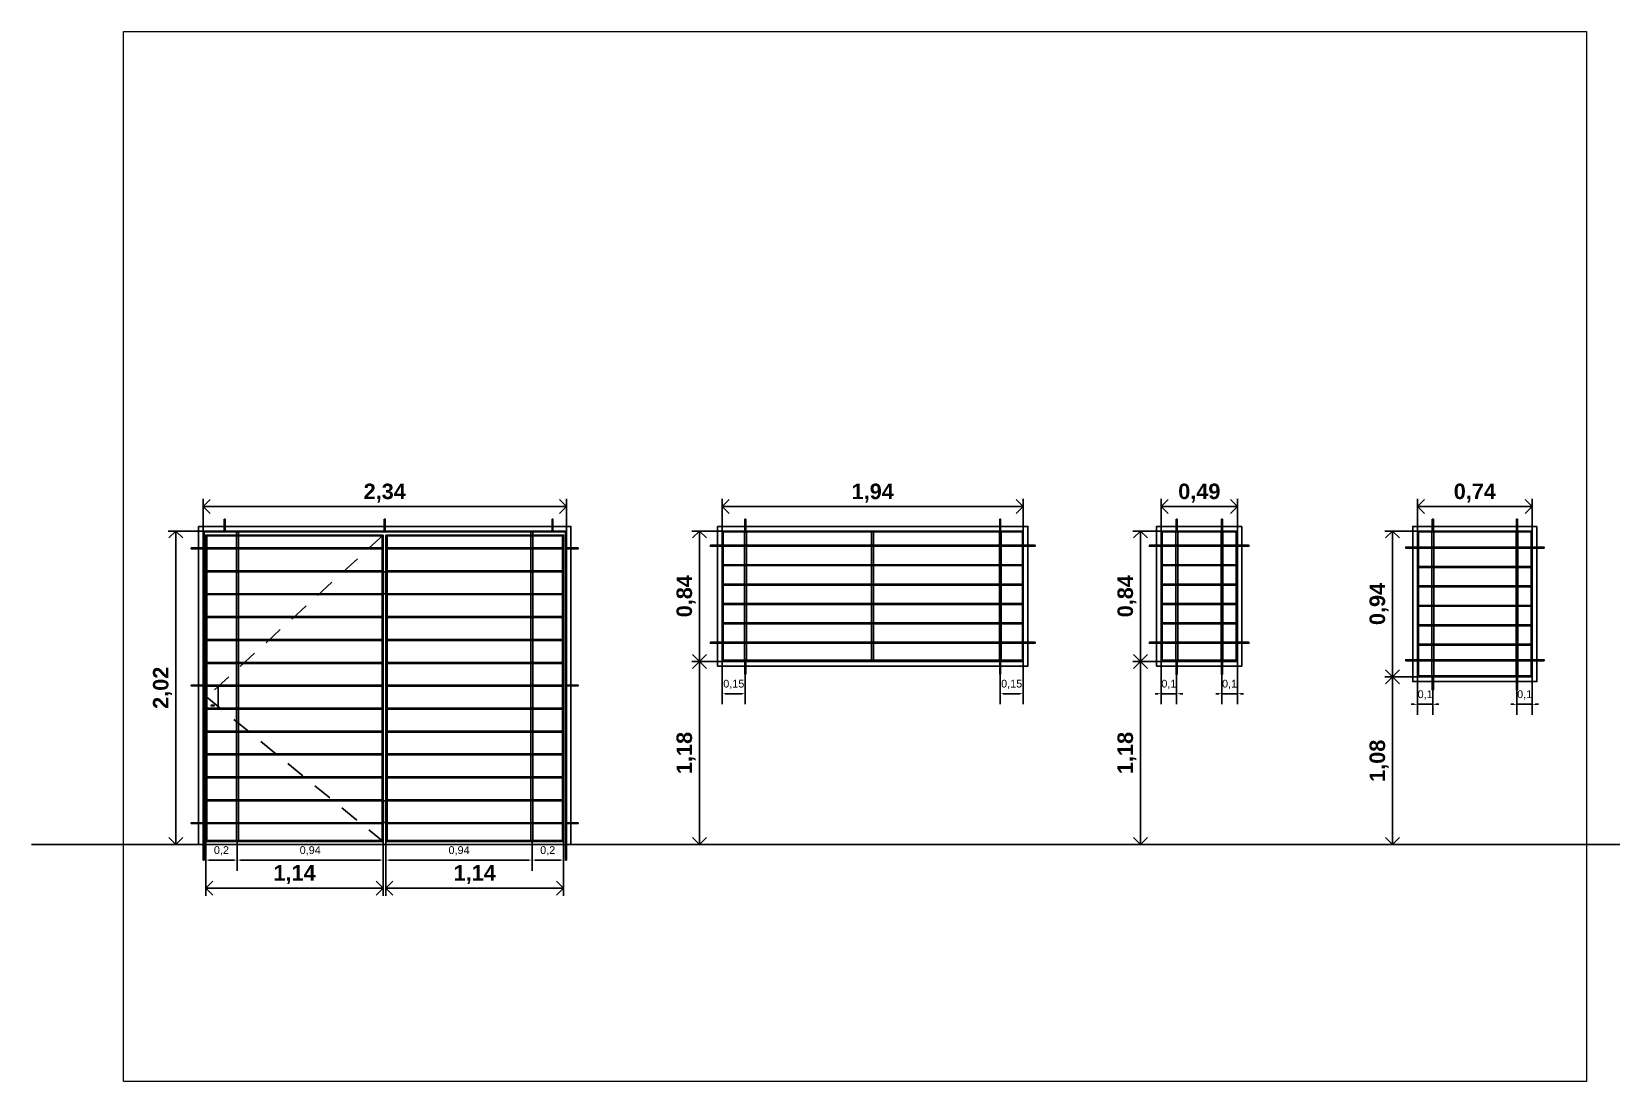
# Model space of a CAD drawing. Header units: millimetres. Extents: x 1416 to 3571, y 1446 to 1743.
# Drawn here: x 1523.19 to 1533.37, y 1446.2 to 1452.96 of the extents above; entities that cross this region are included whole.
import ezdxf

# ---------------------------------------------------------------- set-up
doc = ezdxf.new("R2010")
doc.units = ezdxf.units.MM
doc.header["$PDMODE"] = 3
doc.linetypes.add('RAYITAS', pattern=[0.375, 0.25, -0.125])
doc.layers.add('0.1', color=50, linetype='Continuous', lineweight=0)
doc.layers.add('8.4-Cotas Techo', color=2, linetype='Continuous')
doc.styles.add('ARIAL', font='arial.ttf')
doc.styles.add('SANSSERIFBOLD', font='sasb____.pfb')
doc.dimstyles.new('cota de flecha 1en100', dxfattribs={"dimtxt": 0.18, "dimasz": 0.15, "dimexe": 0.15, "dimexo": 0, "dimgap": 0.025, "dimtad": 1, "dimtxsty": 'SANSSERIFBOLD', "dimblk": 'OPEN90', "dimcen": 0.3, "dimadec": 0, "dimazin": 0, "dimtfac": 1, "dimtmove": 0, "dimatfit": 3, "dimldrblk": 'OPEN90', "dimfxl": 1, "dimarcsym": 0})
doc.dimstyles.new('mamp. cotas 1en100', dxfattribs={"dimtxt": 0.18, "dimasz": 0.15, "dimexe": 0.0685, "dimexo": 0, "dimgap": 0.03, "dimtad": 1, "dimtxsty": 'ARIAL', "dimcen": 2, "dimclrd": 250, "dimclre": 253, "dimadec": 0, "dimazin": 0, "dimtfac": 1, "dimtmove": 0, "dimatfit": 3, "dimfxl": 1, "dimarcsym": 0})

# ---------------------------------------------------------------- blocks, each defined once
blk = doc.blocks.new('*D175')
at = {"layer": '8.4-Cotas Techo', "color": 253, "lineweight": -2}
for p, q in [((1529.583, 1448.905), (1529.583, 1448.629)), ((1529.434, 1448.823), (1529.434, 1448.629))]:
    blk.add_line(p, q, dxfattribs=at).dxf.unprotected_set("ltscale", 0)
at = {"layer": '8.4-Cotas Techo', "color": 250, "lineweight": -2}
blk.add_line((1529.563, 1448.697), (1529.454, 1448.697), dxfattribs=at).dxf.unprotected_set("ltscale", 0)
at = {"layer": '8.4-Cotas Techo', "color": 250}
for points in [[(1529.454, 1448.7), (1529.454, 1448.694), (1529.434, 1448.697)], [(1529.563, 1448.7), (1529.563, 1448.694), (1529.583, 1448.697)]]:
    blk.add_solid(points, dxfattribs=at).dxf.unprotected_set("ltscale", 0)
at = {"layer": 'Defpoints', "color": 0}
for p in [(1529.583, 1448.905), (1529.434, 1448.823), (1529.434, 1448.697)]:
    blk.add_point(p, dxfattribs=at).dxf.unprotected_set("ltscale", 0)
at = {"layer": '8.4-Cotas Techo', "color": 0, "insert": (1529.508, 1448.757), "char_height": 0.05, "attachment_point": 5, "style": 'ARIAL'}
blk.add_mtext('0,15', dxfattribs=at).dxf.unprotected_set("ltscale", 0)
blk = doc.blocks.new('*D176')
at = {"layer": '8.4-Cotas Techo', "color": 253, "lineweight": -2}
for p, q in [((1527.643, 1448.905), (1527.643, 1448.629)), ((1527.792, 1448.823), (1527.792, 1448.629))]:
    blk.add_line(p, q, dxfattribs=at).dxf.unprotected_set("ltscale", 0)
at = {"layer": '8.4-Cotas Techo', "color": 250, "lineweight": -2}
blk.add_line((1527.663, 1448.697), (1527.772, 1448.697), dxfattribs=at).dxf.unprotected_set("ltscale", 0)
at = {"layer": '8.4-Cotas Techo', "color": 250}
for points in [[(1527.663, 1448.7), (1527.663, 1448.694), (1527.643, 1448.697)], [(1527.772, 1448.7), (1527.772, 1448.694), (1527.792, 1448.697)]]:
    blk.add_solid(points, dxfattribs=at).dxf.unprotected_set("ltscale", 0)
at = {"layer": 'Defpoints', "color": 0}
for p in [(1527.643, 1448.905), (1527.792, 1448.823), (1527.792, 1448.697)]:
    blk.add_point(p, dxfattribs=at).dxf.unprotected_set("ltscale", 0)
at = {"layer": '8.4-Cotas Techo', "color": 0, "insert": (1527.718, 1448.757), "char_height": 0.05, "attachment_point": 5, "style": 'ARIAL'}
blk.add_mtext('0,15', dxfattribs=at).dxf.unprotected_set("ltscale", 0)
blk = doc.blocks.new('_Open90')
at = {"color": 0, "linetype": 'ByBlock', "lineweight": -2}
for p, q in [((0, 0), (-1, 0)), ((-0.5, 0.5), (0, 0)), ((0, 0), (-0.5, -0.5))]:
    blk.add_line(p, q, dxfattribs=at)
blk = doc.blocks.new('*D177')
at = {"layer": '8.4-Cotas Techo', "color": 0, "lineweight": -2}
for p, q in [((1527.643, 1449.745), (1527.447, 1449.745)), ((1527.497, 1449.655), (1527.497, 1448.995)), ((1527.643, 1448.905), (1527.447, 1448.905))]:
    blk.add_line(p, q, dxfattribs=at)
at = {"layer": 'Defpoints', "color": 0}
for p in [(1527.643, 1449.745), (1527.497, 1448.905), (1527.643, 1448.905)]:
    blk.add_point(p, dxfattribs=at)
at = {"layer": '8.4-Cotas Techo', "color": 0, "lineweight": -2, "xscale": 0.09, "yscale": 0.09, "zscale": 0.09}
for p, rotation in [((1527.497, 1449.745), 90), ((1527.497, 1448.905), 270)]:
    blk.add_blockref('_Open90', p, dxfattribs=dict(at, rotation=rotation))
at = {"layer": '8.4-Cotas Techo', "color": 0, "insert": (1527.41, 1449.325), "char_height": 0.1, "attachment_point": 5, "rotation": 90, "style": 'SANSSERIFBOLD'}
blk.add_mtext('0,84', dxfattribs=at)
blk = doc.blocks.new('*D178')
at = {"layer": '8.4-Cotas Techo', "color": 0, "lineweight": -2}
for p, q in [((1527.643, 1448.905), (1527.447, 1448.905)), ((1527.497, 1448.815), (1527.497, 1447.815)), ((1527.613, 1447.725), (1527.447, 1447.725))]:
    blk.add_line(p, q, dxfattribs=at)
at = {"layer": 'Defpoints', "color": 0}
for p in [(1527.643, 1448.905), (1527.497, 1447.725), (1527.613, 1447.725)]:
    blk.add_point(p, dxfattribs=at)
at = {"layer": '8.4-Cotas Techo', "color": 0, "lineweight": -2, "xscale": 0.09, "yscale": 0.09, "zscale": 0.09}
for p, rotation in [((1527.497, 1448.905), 90), ((1527.497, 1447.725), 270)]:
    blk.add_blockref('_Open90', p, dxfattribs=dict(at, rotation=rotation))
at = {"layer": '8.4-Cotas Techo', "color": 0, "insert": (1527.41, 1448.315), "char_height": 0.1, "attachment_point": 5, "rotation": 90, "style": 'SANSSERIFBOLD'}
blk.add_mtext('1,18', dxfattribs=at)
blk = doc.blocks.new('*D179')
at = {"layer": '8.4-Cotas Techo', "color": 253, "lineweight": -2}
for p, q in [((1530.962, 1448.905), (1530.962, 1448.629)), ((1530.863, 1448.821), (1530.863, 1448.629))]:
    blk.add_line(p, q, dxfattribs=at).dxf.unprotected_set("ltscale", 0)
at = {"layer": '8.4-Cotas Techo', "color": 250, "lineweight": -2}
for p, q in [((1530.843, 1448.697), (1530.823, 1448.697)), ((1530.962, 1448.697), (1530.863, 1448.697)), ((1530.982, 1448.697), (1531.002, 1448.697))]:
    blk.add_line(p, q, dxfattribs=at).dxf.unprotected_set("ltscale", 0)
at = {"layer": '8.4-Cotas Techo', "color": 250}
for points in [[(1530.843, 1448.7), (1530.843, 1448.694), (1530.863, 1448.697)], [(1530.982, 1448.7), (1530.982, 1448.694), (1530.962, 1448.697)]]:
    blk.add_solid(points, dxfattribs=at).dxf.unprotected_set("ltscale", 0)
at = {"layer": 'Defpoints', "color": 0}
for p in [(1530.962, 1448.905), (1530.863, 1448.821), (1530.863, 1448.697)]:
    blk.add_point(p, dxfattribs=at).dxf.unprotected_set("ltscale", 0)
at = {"layer": '8.4-Cotas Techo', "color": 0, "insert": (1530.912, 1448.757), "char_height": 0.05, "attachment_point": 5, "style": 'ARIAL'}
blk.add_mtext('0,1', dxfattribs=at).dxf.unprotected_set("ltscale", 0)
blk = doc.blocks.new('*D180')
at = {"layer": '8.4-Cotas Techo', "color": 253, "lineweight": -2}
for p, q in [((1530.472, 1448.905), (1530.472, 1448.629)), ((1530.571, 1448.821), (1530.571, 1448.629))]:
    blk.add_line(p, q, dxfattribs=at).dxf.unprotected_set("ltscale", 0)
at = {"layer": '8.4-Cotas Techo', "color": 250, "lineweight": -2}
for p, q in [((1530.452, 1448.697), (1530.432, 1448.697)), ((1530.472, 1448.697), (1530.571, 1448.697)), ((1530.591, 1448.697), (1530.611, 1448.697))]:
    blk.add_line(p, q, dxfattribs=at).dxf.unprotected_set("ltscale", 0)
at = {"layer": '8.4-Cotas Techo', "color": 250}
for points in [[(1530.452, 1448.7), (1530.452, 1448.694), (1530.472, 1448.697)], [(1530.591, 1448.7), (1530.591, 1448.694), (1530.571, 1448.697)]]:
    blk.add_solid(points, dxfattribs=at).dxf.unprotected_set("ltscale", 0)
at = {"layer": 'Defpoints', "color": 0}
for p in [(1530.472, 1448.905), (1530.571, 1448.821), (1530.571, 1448.697)]:
    blk.add_point(p, dxfattribs=at).dxf.unprotected_set("ltscale", 0)
at = {"layer": '8.4-Cotas Techo', "color": 0, "insert": (1530.521, 1448.757), "char_height": 0.05, "attachment_point": 5, "style": 'ARIAL'}
blk.add_mtext('0,1', dxfattribs=at).dxf.unprotected_set("ltscale", 0)
blk = doc.blocks.new('*D181')
at = {"layer": '8.4-Cotas Techo', "color": 0, "lineweight": -2}
for p, q in [((1530.472, 1449.745), (1530.288, 1449.745)), ((1530.338, 1449.655), (1530.338, 1448.995)), ((1530.472, 1448.905), (1530.288, 1448.905))]:
    blk.add_line(p, q, dxfattribs=at)
at = {"layer": 'Defpoints', "color": 0}
for p in [(1530.472, 1449.745), (1530.338, 1448.905), (1530.472, 1448.905)]:
    blk.add_point(p, dxfattribs=at)
at = {"layer": '8.4-Cotas Techo', "color": 0, "lineweight": -2, "xscale": 0.09, "yscale": 0.09, "zscale": 0.09}
for p, rotation in [((1530.338, 1449.745), 90), ((1530.338, 1448.905), 270)]:
    blk.add_blockref('_Open90', p, dxfattribs=dict(at, rotation=rotation))
at = {"layer": '8.4-Cotas Techo', "color": 0, "insert": (1530.251, 1449.325), "char_height": 0.1, "attachment_point": 5, "rotation": 90, "style": 'SANSSERIFBOLD'}
blk.add_mtext('0,84', dxfattribs=at)
blk = doc.blocks.new('*D182')
at = {"layer": '8.4-Cotas Techo', "color": 0, "lineweight": -2}
for p, q in [((1530.472, 1448.905), (1530.288, 1448.905)), ((1530.338, 1448.815), (1530.338, 1447.815)), ((1530.451, 1447.725), (1530.288, 1447.725))]:
    blk.add_line(p, q, dxfattribs=at)
at = {"layer": 'Defpoints', "color": 0}
for p in [(1530.472, 1448.905), (1530.338, 1447.725), (1530.451, 1447.725)]:
    blk.add_point(p, dxfattribs=at)
at = {"layer": '8.4-Cotas Techo', "color": 0, "lineweight": -2, "xscale": 0.09, "yscale": 0.09, "zscale": 0.09}
for p, rotation in [((1530.338, 1448.905), 90), ((1530.338, 1447.725), 270)]:
    blk.add_blockref('_Open90', p, dxfattribs=dict(at, rotation=rotation))
at = {"layer": '8.4-Cotas Techo', "color": 0, "insert": (1530.251, 1448.315), "char_height": 0.1, "attachment_point": 5, "rotation": 90, "style": 'SANSSERIFBOLD'}
blk.add_mtext('1,18', dxfattribs=at)
blk = doc.blocks.new('*D183')
at = {"layer": '8.4-Cotas Techo', "color": 0, "lineweight": -2}
for p, q in [((1527.643, 1449.745), (1527.643, 1449.952)), ((1527.733, 1449.902), (1529.493, 1449.902)), ((1529.583, 1449.745), (1529.583, 1449.952))]:
    blk.add_line(p, q, dxfattribs=at)
at = {"layer": 'Defpoints', "color": 0}
for p in [(1529.583, 1449.902), (1527.643, 1449.745), (1529.583, 1449.745)]:
    blk.add_point(p, dxfattribs=at)
at = {"layer": '8.4-Cotas Techo', "color": 0, "lineweight": -2, "xscale": 0.09, "yscale": 0.09, "zscale": 0.09, "rotation": 180}
blk.add_blockref('_Open90', (1527.643, 1449.902), dxfattribs=at)
at = {"layer": '8.4-Cotas Techo', "color": 0, "lineweight": -2, "xscale": 0.09, "yscale": 0.09, "zscale": 0.09}
blk.add_blockref('_Open90', (1529.583, 1449.902), dxfattribs=at)
at = {"layer": '8.4-Cotas Techo', "color": 0, "insert": (1528.613, 1449.989), "char_height": 0.1, "attachment_point": 5, "style": 'SANSSERIFBOLD'}
blk.add_mtext('1,94', dxfattribs=at)
blk = doc.blocks.new('*D184')
at = {"layer": '8.4-Cotas Techo', "color": 0, "lineweight": -2}
for p, q in [((1530.472, 1449.745), (1530.472, 1449.952)), ((1530.562, 1449.902), (1530.872, 1449.902)), ((1530.962, 1449.745), (1530.962, 1449.952))]:
    blk.add_line(p, q, dxfattribs=at)
at = {"layer": 'Defpoints', "color": 0}
for p in [(1530.962, 1449.902), (1530.472, 1449.745), (1530.962, 1449.745)]:
    blk.add_point(p, dxfattribs=at)
at = {"layer": '8.4-Cotas Techo', "color": 0, "lineweight": -2, "xscale": 0.09, "yscale": 0.09, "zscale": 0.09, "rotation": 180}
blk.add_blockref('_Open90', (1530.472, 1449.902), dxfattribs=at)
at = {"layer": '8.4-Cotas Techo', "color": 0, "lineweight": -2, "xscale": 0.09, "yscale": 0.09, "zscale": 0.09}
blk.add_blockref('_Open90', (1530.962, 1449.902), dxfattribs=at)
at = {"layer": '8.4-Cotas Techo', "color": 0, "insert": (1530.717, 1449.989), "char_height": 0.1, "attachment_point": 5, "style": 'SANSSERIFBOLD'}
blk.add_mtext('0,49', dxfattribs=at)
blk = doc.blocks.new('*D185')
at = {"layer": '8.4-Cotas Techo', "color": 0, "lineweight": -2}
for p, q in [((1524.299, 1449.745), (1524.299, 1449.952)), ((1524.389, 1449.902), (1526.549, 1449.902)), ((1526.639, 1449.745), (1526.639, 1449.952))]:
    blk.add_line(p, q, dxfattribs=at)
at = {"layer": 'Defpoints', "color": 0}
for p in [(1526.639, 1449.902), (1524.299, 1449.745), (1526.639, 1449.745)]:
    blk.add_point(p, dxfattribs=at)
at = {"layer": '8.4-Cotas Techo', "color": 0, "lineweight": -2, "xscale": 0.09, "yscale": 0.09, "zscale": 0.09, "rotation": 180}
blk.add_blockref('_Open90', (1524.299, 1449.902), dxfattribs=at)
at = {"layer": '8.4-Cotas Techo', "color": 0, "lineweight": -2, "xscale": 0.09, "yscale": 0.09, "zscale": 0.09}
blk.add_blockref('_Open90', (1526.639, 1449.902), dxfattribs=at)
at = {"layer": '8.4-Cotas Techo', "color": 0, "insert": (1525.469, 1449.989), "char_height": 0.1, "attachment_point": 5, "style": 'SANSSERIFBOLD'}
blk.add_mtext('2,34', dxfattribs=at)
blk = doc.blocks.new('*D186')
at = {"layer": '8.4-Cotas Techo', "color": 0, "lineweight": -2}
for p, q in [((1524.299, 1449.745), (1524.074, 1449.745)), ((1524.124, 1449.655), (1524.124, 1447.815)), ((1524.299, 1447.725), (1524.074, 1447.725))]:
    blk.add_line(p, q, dxfattribs=at)
at = {"layer": 'Defpoints', "color": 0}
for p in [(1524.299, 1449.745), (1524.124, 1447.725), (1524.299, 1447.725)]:
    blk.add_point(p, dxfattribs=at)
at = {"layer": '8.4-Cotas Techo', "color": 0, "lineweight": -2, "xscale": 0.09, "yscale": 0.09, "zscale": 0.09}
for p, rotation in [((1524.124, 1449.745), 90), ((1524.124, 1447.725), 270)]:
    blk.add_blockref('_Open90', p, dxfattribs=dict(at, rotation=rotation))
at = {"layer": '8.4-Cotas Techo', "color": 0, "insert": (1524.037, 1448.735), "char_height": 0.1, "attachment_point": 5, "rotation": 90, "style": 'SANSSERIFBOLD'}
blk.add_mtext('2,02', dxfattribs=at)
blk = doc.blocks.new('*D187')
at = {"layer": '8.4-Cotas Techo', "color": 0, "lineweight": -2}
for p, q in [((1524.316, 1447.745), (1524.316, 1447.395)), ((1525.459, 1447.745), (1525.459, 1447.395)), ((1524.406, 1447.445), (1525.369, 1447.445))]:
    blk.add_line(p, q, dxfattribs=at)
at = {"layer": 'Defpoints', "color": 0}
for p in [(1524.316, 1447.745), (1525.459, 1447.745), (1525.459, 1447.445)]:
    blk.add_point(p, dxfattribs=at)
at = {"layer": '8.4-Cotas Techo', "color": 0, "lineweight": -2, "xscale": 0.09, "yscale": 0.09, "zscale": 0.09, "rotation": 180}
blk.add_blockref('_Open90', (1524.316, 1447.445), dxfattribs=at)
at = {"layer": '8.4-Cotas Techo', "color": 0, "lineweight": -2, "xscale": 0.09, "yscale": 0.09, "zscale": 0.09}
blk.add_blockref('_Open90', (1525.459, 1447.445), dxfattribs=at)
at = {"layer": '8.4-Cotas Techo', "color": 0, "insert": (1524.888, 1447.532), "char_height": 0.1, "attachment_point": 5, "style": 'SANSSERIFBOLD'}
blk.add_mtext('1,14', dxfattribs=at)
blk = doc.blocks.new('*D188')
at = {"layer": '8.4-Cotas Techo', "color": 0, "lineweight": -2}
for p, q in [((1525.477, 1447.745), (1525.477, 1447.395)), ((1526.621, 1447.745), (1526.621, 1447.395)), ((1525.567, 1447.445), (1526.531, 1447.445))]:
    blk.add_line(p, q, dxfattribs=at)
at = {"layer": 'Defpoints', "color": 0}
for p in [(1525.477, 1447.745), (1526.621, 1447.745), (1526.621, 1447.445)]:
    blk.add_point(p, dxfattribs=at)
at = {"layer": '8.4-Cotas Techo', "color": 0, "lineweight": -2, "xscale": 0.09, "yscale": 0.09, "zscale": 0.09, "rotation": 180}
blk.add_blockref('_Open90', (1525.477, 1447.445), dxfattribs=at)
at = {"layer": '8.4-Cotas Techo', "color": 0, "lineweight": -2, "xscale": 0.09, "yscale": 0.09, "zscale": 0.09}
blk.add_blockref('_Open90', (1526.621, 1447.445), dxfattribs=at)
at = {"layer": '8.4-Cotas Techo', "color": 0, "insert": (1526.049, 1447.532), "char_height": 0.1, "attachment_point": 5, "style": 'SANSSERIFBOLD'}
blk.add_mtext('1,14', dxfattribs=at)
blk = doc.blocks.new('*D189')
at = {"layer": '8.4-Cotas Techo', "color": 253, "lineweight": -2}
for p, q in [((1524.316, 1447.745), (1524.316, 1447.557)), ((1524.519, 1447.752), (1524.519, 1447.557))]:
    blk.add_line(p, q, dxfattribs=at).dxf.unprotected_set("ltscale", 0)
at = {"layer": '8.4-Cotas Techo', "color": 250, "lineweight": -2}
blk.add_line((1524.336, 1447.625), (1524.499, 1447.625), dxfattribs=at).dxf.unprotected_set("ltscale", 0)
at = {"layer": '8.4-Cotas Techo', "color": 250}
for points in [[(1524.336, 1447.629), (1524.336, 1447.622), (1524.316, 1447.625)], [(1524.499, 1447.629), (1524.499, 1447.622), (1524.519, 1447.625)]]:
    blk.add_solid(points, dxfattribs=at).dxf.unprotected_set("ltscale", 0)
at = {"layer": 'Defpoints', "color": 0}
for p in [(1524.316, 1447.745), (1524.519, 1447.752), (1524.519, 1447.625)]:
    blk.add_point(p, dxfattribs=at).dxf.unprotected_set("ltscale", 0)
at = {"layer": '8.4-Cotas Techo', "color": 0, "insert": (1524.417, 1447.685), "char_height": 0.05, "attachment_point": 5, "style": 'ARIAL'}
blk.add_mtext('0,2', dxfattribs=at).dxf.unprotected_set("ltscale", 0)
blk = doc.blocks.new('*D190')
at = {"layer": '8.4-Cotas Techo', "color": 253, "lineweight": -2}
for p, q in [((1524.519, 1447.752), (1524.519, 1447.557)), ((1525.459, 1447.745), (1525.459, 1447.557))]:
    blk.add_line(p, q, dxfattribs=at).dxf.unprotected_set("ltscale", 0)
at = {"layer": '8.4-Cotas Techo', "color": 250, "lineweight": -2}
blk.add_line((1524.539, 1447.625), (1525.439, 1447.625), dxfattribs=at).dxf.unprotected_set("ltscale", 0)
at = {"layer": '8.4-Cotas Techo', "color": 250}
for points in [[(1524.539, 1447.629), (1524.539, 1447.622), (1524.519, 1447.625)], [(1525.439, 1447.629), (1525.439, 1447.622), (1525.459, 1447.625)]]:
    blk.add_solid(points, dxfattribs=at).dxf.unprotected_set("ltscale", 0)
at = {"layer": 'Defpoints', "color": 0}
for p in [(1524.519, 1447.752), (1525.459, 1447.745), (1525.459, 1447.625)]:
    blk.add_point(p, dxfattribs=at).dxf.unprotected_set("ltscale", 0)
at = {"layer": '8.4-Cotas Techo', "color": 0, "insert": (1524.989, 1447.685), "char_height": 0.05, "attachment_point": 5, "style": 'ARIAL'}
blk.add_mtext('0,94', dxfattribs=at).dxf.unprotected_set("ltscale", 0)
blk = doc.blocks.new('*D192')
at = {"layer": '8.4-Cotas Techo', "color": 253, "lineweight": -2}
for p, q in [((1526.418, 1447.752), (1526.418, 1447.557)), ((1526.621, 1447.745), (1526.621, 1447.557))]:
    blk.add_line(p, q, dxfattribs=at).dxf.unprotected_set("ltscale", 0)
at = {"layer": '8.4-Cotas Techo', "color": 250, "lineweight": -2}
blk.add_line((1526.601, 1447.625), (1526.438, 1447.625), dxfattribs=at).dxf.unprotected_set("ltscale", 0)
at = {"layer": '8.4-Cotas Techo', "color": 250}
for points in [[(1526.438, 1447.629), (1526.438, 1447.622), (1526.418, 1447.625)], [(1526.601, 1447.629), (1526.601, 1447.622), (1526.621, 1447.625)]]:
    blk.add_solid(points, dxfattribs=at).dxf.unprotected_set("ltscale", 0)
at = {"layer": 'Defpoints', "color": 0}
for p in [(1526.418, 1447.752), (1526.621, 1447.745), (1526.418, 1447.625)]:
    blk.add_point(p, dxfattribs=at).dxf.unprotected_set("ltscale", 0)
at = {"layer": '8.4-Cotas Techo', "color": 0, "insert": (1526.519, 1447.685), "char_height": 0.05, "attachment_point": 5, "style": 'ARIAL'}
blk.add_mtext('0,2', dxfattribs=at).dxf.unprotected_set("ltscale", 0)
blk = doc.blocks.new('*D191')
at = {"layer": '8.4-Cotas Techo', "color": 253, "lineweight": -2}
for p, q in [((1525.477, 1447.745), (1525.477, 1447.557)), ((1526.418, 1447.752), (1526.418, 1447.557))]:
    blk.add_line(p, q, dxfattribs=at).dxf.unprotected_set("ltscale", 0)
at = {"layer": '8.4-Cotas Techo', "color": 250, "lineweight": -2}
blk.add_line((1526.398, 1447.625), (1525.497, 1447.625), dxfattribs=at).dxf.unprotected_set("ltscale", 0)
at = {"layer": '8.4-Cotas Techo', "color": 250}
for points in [[(1525.497, 1447.629), (1525.497, 1447.622), (1525.477, 1447.625)], [(1526.398, 1447.629), (1526.398, 1447.622), (1526.418, 1447.625)]]:
    blk.add_solid(points, dxfattribs=at).dxf.unprotected_set("ltscale", 0)
at = {"layer": 'Defpoints', "color": 0}
for p in [(1525.477, 1447.745), (1526.418, 1447.752), (1525.477, 1447.625)]:
    blk.add_point(p, dxfattribs=at).dxf.unprotected_set("ltscale", 0)
at = {"layer": '8.4-Cotas Techo', "color": 0, "insert": (1525.948, 1447.685), "char_height": 0.05, "attachment_point": 5, "style": 'ARIAL'}
blk.add_mtext('0,94', dxfattribs=at).dxf.unprotected_set("ltscale", 0)
blk = doc.blocks.new('*D193')
at = {"layer": '8.4-Cotas Techo', "color": 253, "lineweight": -2}
for p, q in [((1532.862, 1448.805), (1532.862, 1448.56)), ((1532.763, 1448.721), (1532.763, 1448.56))]:
    blk.add_line(p, q, dxfattribs=at).dxf.unprotected_set("ltscale", 0)
at = {"layer": '8.4-Cotas Techo', "color": 250, "lineweight": -2}
for p, q in [((1532.743, 1448.629), (1532.723, 1448.629)), ((1532.862, 1448.629), (1532.763, 1448.629)), ((1532.882, 1448.629), (1532.902, 1448.629))]:
    blk.add_line(p, q, dxfattribs=at).dxf.unprotected_set("ltscale", 0)
at = {"layer": '8.4-Cotas Techo', "color": 250}
for points in [[(1532.743, 1448.632), (1532.743, 1448.625), (1532.763, 1448.629)], [(1532.882, 1448.632), (1532.882, 1448.625), (1532.862, 1448.629)]]:
    blk.add_solid(points, dxfattribs=at).dxf.unprotected_set("ltscale", 0)
at = {"layer": 'Defpoints', "color": 0}
for p in [(1532.862, 1448.805), (1532.763, 1448.721), (1532.763, 1448.629)]:
    blk.add_point(p, dxfattribs=at).dxf.unprotected_set("ltscale", 0)
at = {"layer": '8.4-Cotas Techo', "color": 0, "insert": (1532.813, 1448.689), "char_height": 0.05, "attachment_point": 5, "style": 'ARIAL'}
blk.add_mtext('0,1', dxfattribs=at).dxf.unprotected_set("ltscale", 0)
blk = doc.blocks.new('*D194')
at = {"layer": '8.4-Cotas Techo', "color": 0, "lineweight": -2}
for p, q in [((1532.122, 1449.745), (1532.122, 1449.952)), ((1532.212, 1449.902), (1532.772, 1449.902)), ((1532.862, 1449.745), (1532.862, 1449.952))]:
    blk.add_line(p, q, dxfattribs=at)
at = {"layer": 'Defpoints', "color": 0}
for p in [(1532.862, 1449.902), (1532.122, 1449.745), (1532.862, 1449.745)]:
    blk.add_point(p, dxfattribs=at)
at = {"layer": '8.4-Cotas Techo', "color": 0, "lineweight": -2, "xscale": 0.09, "yscale": 0.09, "zscale": 0.09, "rotation": 180}
blk.add_blockref('_Open90', (1532.122, 1449.902), dxfattribs=at)
at = {"layer": '8.4-Cotas Techo', "color": 0, "lineweight": -2, "xscale": 0.09, "yscale": 0.09, "zscale": 0.09}
blk.add_blockref('_Open90', (1532.862, 1449.902), dxfattribs=at)
at = {"layer": '8.4-Cotas Techo', "color": 0, "insert": (1532.492, 1449.989), "char_height": 0.1, "attachment_point": 5, "style": 'SANSSERIFBOLD'}
blk.add_mtext('0,74', dxfattribs=at)
blk = doc.blocks.new('*D195')
at = {"layer": '8.4-Cotas Techo', "color": 253, "lineweight": -2}
for p, q in [((1532.122, 1448.805), (1532.122, 1448.56)), ((1532.221, 1448.721), (1532.221, 1448.56))]:
    blk.add_line(p, q, dxfattribs=at).dxf.unprotected_set("ltscale", 0)
at = {"layer": '8.4-Cotas Techo', "color": 250, "lineweight": -2}
for p, q in [((1532.102, 1448.629), (1532.082, 1448.629)), ((1532.122, 1448.629), (1532.221, 1448.629)), ((1532.241, 1448.629), (1532.261, 1448.629))]:
    blk.add_line(p, q, dxfattribs=at).dxf.unprotected_set("ltscale", 0)
at = {"layer": '8.4-Cotas Techo', "color": 250}
for points in [[(1532.102, 1448.632), (1532.102, 1448.625), (1532.122, 1448.629)], [(1532.241, 1448.632), (1532.241, 1448.625), (1532.221, 1448.629)]]:
    blk.add_solid(points, dxfattribs=at).dxf.unprotected_set("ltscale", 0)
at = {"layer": 'Defpoints', "color": 0}
for p in [(1532.122, 1448.805), (1532.221, 1448.721), (1532.221, 1448.629)]:
    blk.add_point(p, dxfattribs=at).dxf.unprotected_set("ltscale", 0)
at = {"layer": '8.4-Cotas Techo', "color": 0, "insert": (1532.172, 1448.689), "char_height": 0.05, "attachment_point": 5, "style": 'ARIAL'}
blk.add_mtext('0,1', dxfattribs=at).dxf.unprotected_set("ltscale", 0)
blk = doc.blocks.new('*D196')
at = {"layer": '8.4-Cotas Techo', "color": 0, "lineweight": -2}
for p, q in [((1532.122, 1449.745), (1531.912, 1449.745)), ((1531.962, 1449.655), (1531.962, 1448.895)), ((1532.122, 1448.805), (1531.912, 1448.805))]:
    blk.add_line(p, q, dxfattribs=at)
at = {"layer": 'Defpoints', "color": 0}
for p in [(1532.122, 1449.745), (1531.962, 1448.805), (1532.122, 1448.805)]:
    blk.add_point(p, dxfattribs=at)
at = {"layer": '8.4-Cotas Techo', "color": 0, "lineweight": -2, "xscale": 0.09, "yscale": 0.09, "zscale": 0.09}
for p, rotation in [((1531.962, 1449.745), 90), ((1531.962, 1448.805), 270)]:
    blk.add_blockref('_Open90', p, dxfattribs=dict(at, rotation=rotation))
at = {"layer": '8.4-Cotas Techo', "color": 0, "insert": (1531.875, 1449.275), "char_height": 0.1, "attachment_point": 5, "rotation": 90, "style": 'SANSSERIFBOLD'}
blk.add_mtext('0,94', dxfattribs=at)
blk = doc.blocks.new('*D197')
at = {"layer": '8.4-Cotas Techo', "color": 0, "lineweight": -2}
for p, q in [((1532.122, 1448.805), (1531.912, 1448.805)), ((1531.962, 1448.715), (1531.962, 1447.815)), ((1532.074, 1447.725), (1531.912, 1447.725))]:
    blk.add_line(p, q, dxfattribs=at)
at = {"layer": 'Defpoints', "color": 0}
for p in [(1532.122, 1448.805), (1531.962, 1447.725), (1532.074, 1447.725)]:
    blk.add_point(p, dxfattribs=at)
at = {"layer": '8.4-Cotas Techo', "color": 0, "lineweight": -2, "xscale": 0.09, "yscale": 0.09, "zscale": 0.09}
for p, rotation in [((1531.962, 1448.805), 90), ((1531.962, 1447.725), 270)]:
    blk.add_blockref('_Open90', p, dxfattribs=dict(at, rotation=rotation))
at = {"layer": '8.4-Cotas Techo', "color": 0, "insert": (1531.875, 1448.265), "char_height": 0.1, "attachment_point": 5, "rotation": 90, "style": 'SANSSERIFBOLD'}
blk.add_mtext('1,08', dxfattribs=at)

msp = doc.modelspace()

# ---------------------------------------------------------------- hatches: boundary and pattern name
for points in [[(1525.477, 1449.483), (1525.459, 1449.483), (1525.459, 1449.341), (1525.477, 1449.341)], [(1525.477, 1447.867), (1525.459, 1447.867), (1525.459, 1448.008), (1525.477, 1448.008)]]:
    msp.add_hatch(color=256).paths.add_polyline_path(points)

# ---------------------------------------------------------------- linework, layer by layer
at = {"color": 252}
for points in [[(1524.269, 1449.775), (1526.669, 1449.775), (1526.669, 1447.725), (1524.269, 1447.725)], [(1527.613, 1449.775), (1529.613, 1449.775), (1529.613, 1448.875), (1527.613, 1448.875)], [(1530.992, 1449.775), (1530.442, 1449.775), (1530.442, 1448.875), (1530.992, 1448.875)], [(1532.892, 1449.775), (1532.092, 1449.775), (1532.092, 1448.775), (1532.892, 1448.775)]]:
    msp.add_lwpolyline(points, close=True, dxfattribs=at)
for points in [[(1524.441, 1449.745), (1524.435, 1449.745), (1524.435, 1449.821), (1524.441, 1449.821)], [(1525.472, 1449.745), (1525.466, 1449.745), (1525.466, 1449.821), (1525.472, 1449.821)], [(1526.547, 1449.745), (1526.553, 1449.745), (1526.553, 1449.821), (1526.547, 1449.821)], [(1527.795, 1449.745), (1527.789, 1449.745), (1527.789, 1449.821), (1527.795, 1449.821)], [(1529.431, 1449.745), (1529.437, 1449.745), (1529.437, 1449.821), (1529.431, 1449.821)], [(1530.574, 1449.745), (1530.568, 1449.745), (1530.568, 1449.821), (1530.574, 1449.821)], [(1530.859, 1449.745), (1530.866, 1449.745), (1530.866, 1449.821), (1530.859, 1449.821)], [(1532.225, 1449.745), (1532.218, 1449.745), (1532.218, 1449.821), (1532.225, 1449.821)], [(1532.76, 1449.745), (1532.766, 1449.745), (1532.766, 1449.821), (1532.76, 1449.821)], [(1525.459, 1449.719), (1524.316, 1449.719), (1524.316, 1447.745), (1525.459, 1447.745)], [(1525.453, 1449.713), (1524.322, 1449.713), (1524.322, 1447.752), (1525.453, 1447.752)], [(1525.477, 1449.719), (1526.621, 1449.719), (1526.621, 1447.745), (1525.477, 1447.745)], [(1525.484, 1449.713), (1526.615, 1449.713), (1526.615, 1447.752), (1525.484, 1447.752)], [(1527.643, 1449.647), (1527.643, 1449.653), (1527.567, 1449.653), (1527.567, 1449.647)], [(1529.583, 1449.745), (1527.643, 1449.745), (1527.643, 1448.905), (1529.583, 1448.905)], [(1529.577, 1449.739), (1527.649, 1449.739), (1527.649, 1448.912), (1529.577, 1448.912)], [(1529.583, 1449.647), (1529.583, 1449.653), (1529.659, 1449.653), (1529.659, 1449.647)], [(1530.472, 1449.647), (1530.472, 1449.653), (1530.396, 1449.653), (1530.396, 1449.647)], [(1530.962, 1449.745), (1530.472, 1449.745), (1530.472, 1448.905), (1530.962, 1448.905)], [(1530.955, 1449.739), (1530.478, 1449.739), (1530.478, 1448.912), (1530.955, 1448.912)], [(1530.962, 1449.647), (1530.962, 1449.653), (1531.037, 1449.653), (1531.037, 1449.647)], [(1532.862, 1449.745), (1532.122, 1449.745), (1532.122, 1448.805), (1532.862, 1448.805)], [(1532.856, 1449.739), (1532.129, 1449.739), (1532.129, 1448.812), (1532.856, 1448.812)], [(1524.299, 1449.63), (1524.299, 1449.636), (1524.223, 1449.636), (1524.223, 1449.63)], [(1526.639, 1449.63), (1526.639, 1449.636), (1526.715, 1449.636), (1526.715, 1449.63)], [(1532.122, 1449.635), (1532.122, 1449.641), (1532.047, 1449.641), (1532.047, 1449.635)], [(1532.862, 1449.635), (1532.862, 1449.641), (1532.938, 1449.641), (1532.938, 1449.635)], [(1525.477, 1449.483), (1525.459, 1449.483), (1525.459, 1449.341), (1525.477, 1449.341)], [(1527.643, 1449.028), (1527.643, 1449.022), (1527.567, 1449.022), (1527.567, 1449.028)], [(1529.583, 1449.028), (1529.583, 1449.022), (1529.659, 1449.022), (1529.659, 1449.028)], [(1530.472, 1449.028), (1530.472, 1449.022), (1530.396, 1449.022), (1530.396, 1449.028)], [(1530.962, 1449.028), (1530.962, 1449.022), (1531.037, 1449.022), (1531.037, 1449.028)], [(1527.795, 1448.905), (1527.789, 1448.905), (1527.789, 1448.823), (1527.795, 1448.823)], [(1529.431, 1448.905), (1529.437, 1448.905), (1529.437, 1448.823), (1529.431, 1448.823)], [(1530.574, 1448.905), (1530.568, 1448.905), (1530.568, 1448.821), (1530.574, 1448.821)], [(1530.859, 1448.905), (1530.866, 1448.905), (1530.866, 1448.821), (1530.859, 1448.821)], [(1532.122, 1448.916), (1532.122, 1448.909), (1532.047, 1448.909), (1532.047, 1448.916)], [(1532.862, 1448.916), (1532.862, 1448.909), (1532.938, 1448.909), (1532.938, 1448.916)], [(1524.299, 1448.753), (1524.299, 1448.747), (1524.223, 1448.747), (1524.223, 1448.753)], [(1524.322, 1448.745), (1524.396, 1448.745), (1524.396, 1448.604), (1524.322, 1448.604)], [(1526.639, 1448.753), (1526.639, 1448.747), (1526.715, 1448.747), (1526.715, 1448.753)], [(1532.225, 1448.805), (1532.218, 1448.805), (1532.218, 1448.721), (1532.225, 1448.721)], [(1532.76, 1448.805), (1532.766, 1448.805), (1532.766, 1448.721), (1532.76, 1448.721)], [(1524.37, 1448.624), (1524.351, 1448.624), (1524.351, 1448.618), (1524.37, 1448.618)], [(1525.477, 1447.867), (1525.459, 1447.867), (1525.459, 1448.008), (1525.477, 1448.008)], [(1524.299, 1447.866), (1524.299, 1447.86), (1524.223, 1447.86), (1524.223, 1447.866)], [(1526.639, 1447.866), (1526.639, 1447.86), (1526.715, 1447.86), (1526.715, 1447.866)]]:
    msp.add_lwpolyline(points, close=True)
for points in [[(1524.299, 1447.625), (1524.299, 1449.745), (1526.639, 1449.745), (1526.639, 1447.625), (1526.633, 1447.625), (1526.633, 1449.739), (1524.305, 1449.739), (1524.305, 1447.625), (1524.299, 1447.625)], [(1524.514, 1449.739), (1524.514, 1447.752)], [(1524.526, 1449.739), (1524.526, 1447.752)], [(1526.411, 1449.739), (1526.411, 1447.752)], [(1526.423, 1449.739), (1526.423, 1447.752)], [(1527.649, 1449.653), (1529.577, 1449.653)], [(1527.787, 1449.739), (1527.787, 1448.912)], [(1527.799, 1449.739), (1527.799, 1448.912)], [(1528.606, 1449.739), (1528.606, 1448.912)], [(1528.618, 1449.739), (1528.618, 1448.912)], [(1529.429, 1449.739), (1529.429, 1448.912)], [(1529.441, 1449.739), (1529.441, 1448.912)], [(1530.478, 1449.653), (1530.955, 1449.653)], [(1530.566, 1449.739), (1530.566, 1448.912)], [(1530.578, 1449.739), (1530.578, 1448.912)], [(1530.857, 1449.739), (1530.857, 1448.912)], [(1530.869, 1449.739), (1530.869, 1448.912)], [(1532.216, 1449.739), (1532.216, 1448.812)], [(1532.228, 1449.739), (1532.228, 1448.812)], [(1532.758, 1449.739), (1532.758, 1448.812)], [(1532.77, 1449.739), (1532.77, 1448.812)], [(1524.322, 1449.636), (1525.453, 1449.636)], [(1524.322, 1449.63), (1525.453, 1449.63)], [(1526.615, 1449.636), (1525.484, 1449.636)], [(1526.615, 1449.63), (1525.484, 1449.63)], [(1527.649, 1449.647), (1529.577, 1449.647)], [(1530.478, 1449.647), (1530.955, 1449.647)], [(1532.129, 1449.641), (1532.856, 1449.641)], [(1532.129, 1449.635), (1532.856, 1449.635)], [(1524.322, 1449.488), (1525.453, 1449.488)], [(1524.322, 1449.482), (1525.453, 1449.482)], [(1526.615, 1449.488), (1525.484, 1449.488)], [(1526.615, 1449.482), (1525.484, 1449.482)], [(1527.649, 1449.528), (1529.577, 1449.528)], [(1527.649, 1449.522), (1529.577, 1449.522)], [(1530.478, 1449.528), (1530.955, 1449.528)], [(1530.478, 1449.522), (1530.955, 1449.522)], [(1532.129, 1449.516), (1532.856, 1449.516)], [(1532.129, 1449.51), (1532.856, 1449.51)], [(1527.649, 1449.403), (1529.577, 1449.403)], [(1527.649, 1449.397), (1529.577, 1449.397)], [(1530.478, 1449.403), (1530.955, 1449.403)], [(1530.478, 1449.397), (1530.955, 1449.397)], [(1532.129, 1449.391), (1532.856, 1449.391)], [(1532.129, 1449.385), (1532.856, 1449.385)], [(1524.322, 1449.341), (1525.453, 1449.341)], [(1524.322, 1449.335), (1525.453, 1449.335)], [(1526.615, 1449.341), (1525.484, 1449.341)], [(1526.615, 1449.335), (1525.484, 1449.335)], [(1527.649, 1449.278), (1529.577, 1449.278)], [(1527.649, 1449.272), (1529.577, 1449.272)], [(1530.478, 1449.278), (1530.955, 1449.278)], [(1530.478, 1449.272), (1530.955, 1449.272)], [(1532.129, 1449.266), (1532.856, 1449.266)], [(1532.129, 1449.26), (1532.856, 1449.26)], [(1524.322, 1449.194), (1525.453, 1449.194)], [(1524.322, 1449.187), (1525.453, 1449.187)], [(1526.615, 1449.194), (1525.484, 1449.194)], [(1526.615, 1449.187), (1525.484, 1449.187)], [(1527.649, 1449.153), (1529.577, 1449.153)], [(1527.649, 1449.147), (1529.577, 1449.147)], [(1530.478, 1449.153), (1530.955, 1449.153)], [(1530.478, 1449.147), (1530.955, 1449.147)], [(1532.129, 1449.141), (1532.856, 1449.141)], [(1524.322, 1449.046), (1525.453, 1449.046)], [(1524.322, 1449.04), (1525.453, 1449.04)], [(1526.615, 1449.046), (1525.484, 1449.046)], [(1526.615, 1449.04), (1525.484, 1449.04)], [(1532.129, 1449.134), (1532.856, 1449.134)], [(1527.649, 1449.028), (1529.577, 1449.028)], [(1527.649, 1449.022), (1529.577, 1449.022)], [(1530.478, 1449.028), (1530.955, 1449.028)], [(1530.478, 1449.022), (1530.955, 1449.022)], [(1532.129, 1449.016), (1532.856, 1449.016)], [(1532.129, 1449.009), (1532.856, 1449.009)], [(1524.322, 1448.899), (1525.453, 1448.899)], [(1524.322, 1448.892), (1525.453, 1448.892)], [(1526.615, 1448.899), (1525.484, 1448.899)], [(1526.615, 1448.892), (1525.484, 1448.892)], [(1530.478, 1448.912), (1530.955, 1448.912)], [(1530.478, 1448.905), (1530.955, 1448.905)], [(1532.129, 1448.916), (1532.856, 1448.916)], [(1532.129, 1448.909), (1532.856, 1448.909)], [(1524.316, 1448.745), (1525.453, 1448.745)], [(1524.322, 1448.751), (1525.453, 1448.751)], [(1526.615, 1448.751), (1525.484, 1448.751)], [(1526.621, 1448.745), (1525.484, 1448.745)], [(1532.129, 1448.812), (1532.856, 1448.812)], [(1532.129, 1448.805), (1532.856, 1448.805)], [(1524.322, 1448.604), (1525.453, 1448.604)], [(1524.322, 1448.597), (1525.453, 1448.597)], [(1526.615, 1448.604), (1525.484, 1448.604)], [(1526.615, 1448.597), (1525.484, 1448.597)], [(1524.322, 1448.456), (1525.453, 1448.456)], [(1524.322, 1448.45), (1525.453, 1448.45)], [(1526.615, 1448.456), (1525.484, 1448.456)], [(1526.615, 1448.45), (1525.484, 1448.45)], [(1524.322, 1448.309), (1525.453, 1448.309)], [(1524.322, 1448.303), (1525.453, 1448.303)], [(1526.615, 1448.309), (1525.484, 1448.309)], [(1526.615, 1448.303), (1525.484, 1448.303)], [(1524.322, 1448.161), (1525.453, 1448.161)], [(1524.322, 1448.155), (1525.453, 1448.155)], [(1526.615, 1448.161), (1525.484, 1448.161)], [(1526.615, 1448.155), (1525.484, 1448.155)], [(1524.322, 1448.014), (1525.453, 1448.014)], [(1524.322, 1448.008), (1525.453, 1448.008)], [(1526.615, 1448.014), (1525.484, 1448.014)], [(1526.615, 1448.008), (1525.484, 1448.008)], [(1524.322, 1447.866), (1525.453, 1447.866)], [(1524.322, 1447.86), (1525.453, 1447.86)], [(1526.615, 1447.866), (1525.484, 1447.866)], [(1526.615, 1447.86), (1525.484, 1447.86)]]:
    msp.add_lwpolyline(points)
at = {"linetype": 'RAYITAS', "ltscale": 0.5}
msp.add_lwpolyline([(1525.459, 1449.719), (1524.322, 1448.674), (1525.459, 1447.745)], dxfattribs=at)
at = {"color": 4}
msp.add_lwpolyline([(1523.194, 1447.725), (1539.227, 1447.725)], dxfattribs=at)
at = {"layer": '0.1', "color": 2, "ltscale": 0.1}
msp.add_lwpolyline([(1523.785, 1452.962), (1533.212, 1452.962), (1533.212, 1446.2), (1523.785, 1446.2)], close=True, dxfattribs=at)

# ---------------------------------------------------------------- dimensions: what is measured, and where the dimension line sits
at = {"layer": '8.4-Cotas Techo', "color": 1}
for base, p1, p2, picture, middle in [((1526.639, 1449.902), (1524.299, 1449.745), (1526.639, 1449.745), '*D185', (1525.469, 1449.989)), ((1529.583, 1449.902), (1527.643, 1449.745), (1529.583, 1449.745), '*D183', (1528.613, 1449.989)), ((1530.962, 1449.902), (1530.472, 1449.745), (1530.962, 1449.745), '*D184', (1530.717, 1449.989)), ((1532.862, 1449.902), (1532.122, 1449.745), (1532.862, 1449.745), '*D194', (1532.492, 1449.989)), ((1525.459, 1447.445), (1524.316, 1447.745), (1525.459, 1447.745), '*D187', (1524.888, 1447.532)), ((1526.621, 1447.445), (1525.477, 1447.745), (1526.621, 1447.745), '*D188', (1526.049, 1447.532))]:
    dim = msp.add_linear_dim(base=base, p1=p1, p2=p2, dimstyle='cota de flecha 1en100', override={"dimtxt": 0.1, "dimasz": 0.09, "dimexe": 0.05}, dxfattribs=at)
    dim.commit()
    dim.dimension.update_dxf_attribs({"geometry": picture, "text_midpoint": middle})
for base, p1, p2, picture, middle in [((1524.124, 1447.725), (1524.299, 1449.745), (1524.299, 1447.725), '*D186', (1524.037, 1448.735)), ((1527.497, 1448.905), (1527.643, 1449.745), (1527.643, 1448.905), '*D177', (1527.41, 1449.325)), ((1530.338, 1448.905), (1530.472, 1449.745), (1530.472, 1448.905), '*D181', (1530.251, 1449.325)), ((1531.962, 1448.805), (1532.122, 1449.745), (1532.122, 1448.805), '*D196', (1531.875, 1449.275)), ((1527.497, 1447.725), (1527.643, 1448.905), (1527.613, 1447.725), '*D178', (1527.41, 1448.315)), ((1530.338, 1447.725), (1530.472, 1448.905), (1530.451, 1447.725), '*D182', (1530.251, 1448.315)), ((1531.962, 1447.725), (1532.122, 1448.805), (1532.074, 1447.725), '*D197', (1531.875, 1448.265))]:
    dim = msp.add_linear_dim(base=base, p1=p1, p2=p2, angle=90, dimstyle='cota de flecha 1en100', override={"dimtxt": 0.1, "dimasz": 0.09, "dimexe": 0.05}, dxfattribs=at)
    dim.commit()
    dim.dimension.update_dxf_attribs({"geometry": picture, "text_midpoint": middle})
at = {"layer": '8.4-Cotas Techo'}
for base, p1, p2, picture, middle in [((1527.792, 1448.697), (1527.643, 1448.905), (1527.792, 1448.823), '*D176', (1527.718, 1448.697)), ((1530.571, 1448.697), (1530.472, 1448.905), (1530.571, 1448.821), '*D180', (1530.521, 1448.697)), ((1532.221, 1448.629), (1532.122, 1448.805), (1532.221, 1448.721), '*D195', (1532.172, 1448.629))]:
    dim = msp.add_linear_dim(base=base, p1=p1, p2=p2, angle=180, dimstyle='mamp. cotas 1en100', override={"dimtxt": 0.05, "dimasz": 0.02}, dxfattribs=at)
    dim.commit()
    dim.dimension.update_dxf_attribs({"geometry": picture, "text_midpoint": middle, "dimtype": 160})
    dim.dimension.dxf.unprotected_set("ltscale", 0)
for base, p1, p2, picture, middle in [((1529.434, 1448.697), (1529.583, 1448.905), (1529.434, 1448.823), '*D175', (1529.508, 1448.697)), ((1530.863, 1448.697), (1530.962, 1448.905), (1530.863, 1448.821), '*D179', (1530.912, 1448.697)), ((1532.763, 1448.629), (1532.862, 1448.805), (1532.763, 1448.721), '*D193', (1532.813, 1448.629))]:
    dim = msp.add_linear_dim(base=base, p1=p1, p2=p2, dimstyle='mamp. cotas 1en100', override={"dimtxt": 0.05, "dimasz": 0.02}, dxfattribs=at)
    dim.commit()
    dim.dimension.update_dxf_attribs({"geometry": picture, "text_midpoint": middle, "dimtype": 160})
    dim.dimension.dxf.unprotected_set("ltscale", 0)
for base, p1, p2, picture, middle in [((1524.519, 1447.625), (1524.316, 1447.745), (1524.519, 1447.752), '*D189', (1524.417, 1447.685)), ((1525.459, 1447.625), (1524.519, 1447.752), (1525.459, 1447.745), '*D190', (1524.989, 1447.685))]:
    dim = msp.add_linear_dim(base=base, p1=p1, p2=p2, dimstyle='mamp. cotas 1en100', override={"dimtxt": 0.05, "dimasz": 0.02}, dxfattribs=at)
    dim.commit()
    dim.dimension.update_dxf_attribs({"geometry": picture, "text_midpoint": middle})
    dim.dimension.dxf.unprotected_set("ltscale", 0)
for base, p1, p2, picture, middle in [((1525.477, 1447.625), (1526.418, 1447.752), (1525.477, 1447.745), '*D191', (1525.948, 1447.685)), ((1526.418, 1447.625), (1526.621, 1447.745), (1526.418, 1447.752), '*D192', (1526.519, 1447.685))]:
    dim = msp.add_linear_dim(base=base, p1=p1, p2=p2, angle=180, dimstyle='mamp. cotas 1en100', override={"dimtxt": 0.05, "dimasz": 0.02}, dxfattribs=at)
    dim.commit()
    dim.dimension.update_dxf_attribs({"geometry": picture, "text_midpoint": middle})
    dim.dimension.dxf.unprotected_set("ltscale", 0)

doc.saveas('drawing.dxf')
